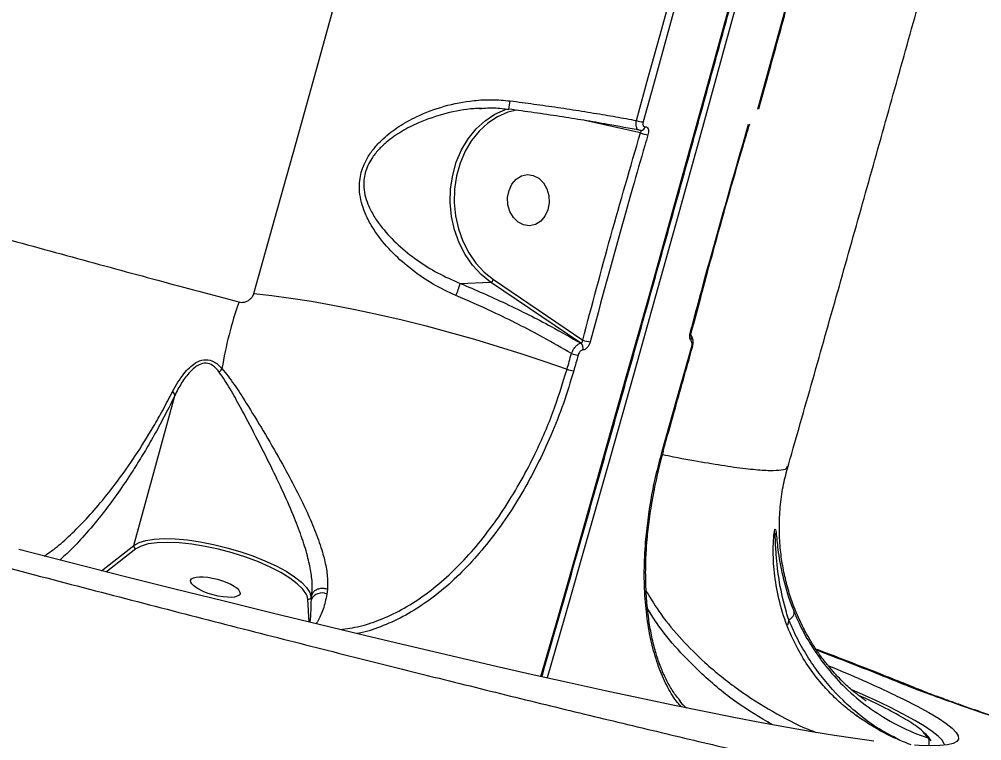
# Model space of a CAD drawing. Header units: millimetres. Extents: x -7151 to 6134, y -5040 to 5562.
# Drawn here: x -3370.9 to -3201.7, y -769.9 to -643 of the extents above; entities that cross this region are included whole.
import ezdxf

# ---------------------------------------------------------------- set-up
doc = ezdxf.new("R2010")
doc.units = ezdxf.units.MM
for name, color, linetype in [('DIKOM_ОБЪЕКТ', 7, 'Continuous'), ('DIKOM_РАЗМЕР_ЗОНА', 7, 'Continuous'), ('DIKOM_РАЗМЕР_ОБЪЕКТА', 7, 'Continuous')]:
    doc.layers.add(name, color=color, linetype=linetype)
doc.styles.add('style1', font='arial.ttf', dxfattribs={"width": 0.8})
doc.dimstyles.new('1-50', dxfattribs={"dimtxt": 300, "dimasz": 200, "dimexe": 100, "dimexo": 0, "dimgap": 100, "dimtad": 1, "dimtxsty": 'style1', "dimcen": 200, "dimclrd": 7, "dimclre": 7, "dimclrt": 7, "dimadec": 1, "dimazin": 2, "dimtfac": 1, "dimtmove": 0, "dimatfit": 2, "dimfxl": 0, "dimlwd": 25, "dimlwe": 18, "dimarcsym": 0})

# ---------------------------------------------------------------- blocks, each defined once
blk = doc.blocks.new('*D0')
at = {"layer": 'Defpoints', "color": 0, "transparency": 16777216}
for p in [(4133.55, 168.74), (-4567.47, -1241.13), (4133.55, -4153.12)]:
    blk.add_point(p, dxfattribs=at)
at = {"layer": 'DIKOM_РАЗМЕР_ОБЪЕКТА', "color": 7, "lineweight": 18, "transparency": 16777216}
for p, q in [((4133.55, 168.74), (4133.55, -4253.12)), ((-4567.47, -1241.13), (-4567.47, -4253.12))]:
    blk.add_line(p, q, dxfattribs=at)
at = {"layer": 'DIKOM_РАЗМЕР_ОБЪЕКТА', "color": 7, "lineweight": 25, "transparency": 16777216}
blk.add_line((-4367.47, -4153.12), (3933.55, -4153.12), dxfattribs=at)
at = {"layer": 'DIKOM_РАЗМЕР_ОБЪЕКТА', "color": 7, "transparency": 16777216}
for points in [[(-4367.47, -4119.79), (-4367.47, -4186.45), (-4567.47, -4153.12)], [(3933.55, -4119.79), (3933.55, -4186.45), (4133.55, -4153.12)]]:
    blk.add_solid(points, dxfattribs=at)
at = {"layer": 'DIKOM_РАЗМЕР_ОБЪЕКТА', "color": 7, "transparency": 16777216, "insert": (150.61, -3899.95), "char_height": 300, "attachment_point": 5, "style": 'style1'}
blk.add_mtext('8700', dxfattribs=at)
blk = doc.blocks.new('*D1')
at = {"layer": 'Defpoints', "color": 0, "transparency": 16777216}
for p in [(-2392.45, 3674.75), (-6010.84, -1738.88), (-3202.89, -1738.88)]:
    blk.add_point(p, dxfattribs=at)
at = {"layer": 'DIKOM_РАЗМЕР_ОБЪЕКТА', "color": 7, "lineweight": 18, "transparency": 16777216}
for p, q in [((-2392.45, 3674.75), (-6110.84, 3674.75)), ((-3202.89, -1738.88), (-6110.84, -1738.88))]:
    blk.add_line(p, q, dxfattribs=at)
at = {"layer": 'DIKOM_РАЗМЕР_ОБЪЕКТА', "color": 7, "lineweight": 25, "transparency": 16777216}
blk.add_line((-6010.84, 3474.75), (-6010.84, -1538.88), dxfattribs=at)
at = {"layer": 'DIKOM_РАЗМЕР_ОБЪЕКТА', "color": 7, "transparency": 16777216}
for points in [[(-6044.18, 3474.75), (-5977.51, 3474.75), (-6010.84, 3674.75)], [(-6044.18, -1538.88), (-5977.51, -1538.88), (-6010.84, -1738.88)]]:
    blk.add_solid(points, dxfattribs=at)
at = {"layer": 'DIKOM_РАЗМЕР_ОБЪЕКТА', "color": 7, "transparency": 16777216, "insert": (-6264.01, 967.94), "char_height": 300, "attachment_point": 5, "rotation": 90, "style": 'style1'}
blk.add_mtext('5400', dxfattribs=at)
blk = doc.blocks.new('*D2')
at = {"layer": 'Defpoints', "color": 0, "transparency": 16777216}
for p in [(-3409.24, 5551.13), (-6701.17, -3742.74), (-3065.41, -3742.74)]:
    blk.add_point(p, dxfattribs=at)
at = {"layer": 'DIKOM_РАЗМЕР_ЗОНА', "color": 7, "lineweight": 18, "transparency": 16777216}
for p, q in [((-3409.24, 5551.13), (-6801.17, 5551.13)), ((-3065.41, -3742.74), (-6801.17, -3742.74))]:
    blk.add_line(p, q, dxfattribs=at)
at = {"layer": 'DIKOM_РАЗМЕР_ЗОНА', "color": 7, "lineweight": 25, "transparency": 16777216}
blk.add_line((-6701.17, 5351.13), (-6701.17, -3542.74), dxfattribs=at)
at = {"layer": 'DIKOM_РАЗМЕР_ЗОНА', "color": 7, "transparency": 16777216}
for points in [[(-6734.5, 5351.13), (-6667.84, 5351.13), (-6701.17, 5551.13)], [(-6734.5, -3542.74), (-6667.84, -3542.74), (-6701.17, -3742.74)]]:
    blk.add_solid(points, dxfattribs=at)
at = {"layer": 'DIKOM_РАЗМЕР_ЗОНА', "color": 7, "transparency": 16777216, "insert": (-6954.45, 885.88), "char_height": 300, "attachment_point": 5, "rotation": 90, "style": 'style1'}
blk.add_mtext('9300', dxfattribs=at)
blk = doc.blocks.new('*D3')
at = {"layer": 'Defpoints', "color": 0, "transparency": 16777216}
for p in [(6133.55, 253.24), (-5802.46, -2467.19), (6133.55, -4939.78)]:
    blk.add_point(p, dxfattribs=at)
at = {"layer": 'DIKOM_РАЗМЕР_ЗОНА', "color": 7, "lineweight": 18, "transparency": 16777216}
for p, q in [((6133.55, 253.24), (6133.55, -5039.78)), ((-5802.46, -2467.19), (-5802.46, -5039.78))]:
    blk.add_line(p, q, dxfattribs=at)
at = {"layer": 'DIKOM_РАЗМЕР_ЗОНА', "color": 7, "lineweight": 25, "transparency": 16777216}
blk.add_line((-5602.46, -4939.78), (5933.55, -4939.78), dxfattribs=at)
at = {"layer": 'DIKOM_РАЗМЕР_ЗОНА', "color": 7, "transparency": 16777216}
for points in [[(-5602.46, -4906.44), (-5602.46, -4973.11), (-5802.46, -4939.78)], [(5933.55, -4906.44), (5933.55, -4973.11), (6133.55, -4939.78)]]:
    blk.add_solid(points, dxfattribs=at)
at = {"layer": 'DIKOM_РАЗМЕР_ЗОНА', "color": 7, "transparency": 16777216, "insert": (186.61, -4686.61), "char_height": 300, "attachment_point": 5, "style": 'style1'}
blk.add_mtext('11950', dxfattribs=at)

msp = doc.modelspace()

# ---------------------------------------------------------------- linework, layer by layer
at = {"layer": 'DIKOM_ОБЪЕКТ', "color": 7, "linetype": 'Continuous', "lineweight": 15}
for p, q in [((-3289.55, -658.69), (-3290.014, -658.708)), ((-3261.739, -662.993), (-3271.541, -660.814)), ((-3261.638, -662.57), (-3261.615, -662.569)), ((-3260.922, -661.927), (-3260.906, -661.927)), ((-3293.431, -689.465), (-3288.072, -689.239)), ((-3272.215, -699.976), (-3288.072, -689.239)), ((-3287.591, -688.79), (-3271.894, -699.419)), ((-3252.826, -698.136), (-3252.824, -698.132)), ((-3272.232, -699.976), (-3272.215, -699.976)), ((-3271.845, -701.169), (-3271.862, -701.169)), ((-3350.779, -735.531), (-3343.613, -709.223)), ((-3235.921, -721.58), (-3235.921, -721.57)), ((-3356.466, -739.976), (-3350.779, -735.531)), ((-3349.538, -735.655), (-3350.442, -736.151)), ((-3350.442, -736.151), (-3355.612, -740.192)), ((-3320.225, -744.989), (-3320.356, -744.42)), ((-3319.616, -744.644), (-3319.498, -744.212)), ((-3319.59, -745.063), (-3319.498, -744.212)), ((-3319.498, -744.212), (-3319.497, -744.208)), ((-3316.784, -743.266), (-3316.875, -744.089)), ((-3319.974, -749.03), (-3320.225, -744.989)), ((-3319.616, -744.644), (-3319.59, -745.063)), ((-3235.654, -748.652), (-3235.916, -749.555)), ((-3222.137, -762.445), (-3223.423, -761.896)), ((-3223.649, -765.383), (-3223.68, -765.361)), ((-3211.186, -769.379), (-3212.113, -768.279))]:
    msp.add_line(p, q, dxfattribs=at)
at = {"layer": 'DIKOM_ОБЪЕКТ', "color": 7, "linetype": 'Continuous', "lineweight": 15, "flags": 128}
for points in [[(-3279.227, -758.596), (-3276.22, -748.127), (-3272.171, -733.954), (-3268.155, -719.818), (-3264.175, -705.729), (-3260.234, -691.696), (-3256.334, -677.728), (-3252.478, -663.834), (-3248.669, -650.025), (-3244.909, -636.307), (-3241.2, -622.691), (-3237.545, -609.186), (-3233.947, -595.8), (-3230.407, -582.541), (-3226.928, -569.42), (-3223.512, -556.444), (-3220.161, -543.622), (-3216.879, -530.962), (-3213.666, -518.473), (-3210.525, -506.162), (-3207.459, -494.038)], [(-3206.15, -493.426), (-3209.226, -505.586), (-3212.376, -517.934), (-3215.599, -530.461), (-3218.891, -543.159), (-3222.251, -556.02), (-3225.677, -569.035), (-3229.167, -582.196), (-3232.718, -595.494), (-3236.327, -608.921), (-3239.993, -622.467), (-3243.713, -636.124), (-3247.485, -649.883), (-3251.305, -663.734), (-3255.173, -677.67), (-3259.084, -691.679), (-3263.037, -705.755), (-3267.029, -719.886), (-3271.057, -734.065), (-3275.119, -748.281), (-3278.151, -758.838)], [(-3329.697, -691.258), (-3325.99, -678.054), (-3322.321, -664.912), (-3318.694, -651.839), (-3315.11, -638.844), (-3311.572, -625.936), (-3308.082, -613.123), (-3304.642, -600.412), (-3301.254, -587.813), (-3297.922, -575.334), (-3294.646, -562.982), (-3291.429, -550.765)], [(-3241.086, -658.829), (-3238.915, -650.956), (-3236.76, -643.113), (-3234.62, -635.3), (-3232.497, -627.518), (-3230.391, -619.771), (-3228.301, -612.058), (-3226.229, -604.383), (-3224.175, -596.745)], [(-3262.447, -660.817), (-3260.364, -653.265), (-3258.296, -645.74), (-3256.244, -638.245), (-3254.207, -630.781), (-3252.187, -623.349), (-3250.183, -615.952), (-3248.196, -608.59), (-3246.226, -601.265)], [(-3245.03, -601.462), (-3247.002, -608.792), (-3248.99, -616.159), (-3250.996, -623.562), (-3253.017, -630.999), (-3255.056, -638.468), (-3257.11, -645.969), (-3259.179, -653.499), (-3261.263, -661.057)], [(-3288.072, -689.239), (-3289.753, -687.896), (-3291.259, -686.267), (-3292.555, -684.388), (-3293.615, -682.3), (-3294.414, -680.049), (-3294.935, -677.684), (-3295.167, -675.256), (-3295.105, -672.819), (-3294.751, -670.427), (-3294.11, -668.13), (-3293.199, -665.981), (-3292.037, -664.025), (-3290.648, -662.305), (-3289.064, -660.86), (-3287.32, -659.72), (-3285.453, -658.911), (-3285.166, -658.82)], [(-3283.459, -658.982), (-3285.051, -659.381), (-3286.861, -660.166), (-3288.553, -661.271), (-3290.089, -662.673), (-3291.435, -664.34), (-3292.562, -666.237), (-3293.446, -668.321), (-3294.066, -670.548), (-3294.411, -672.868), (-3294.471, -675.231), (-3294.246, -677.585), (-3293.74, -679.879), (-3292.965, -682.062), (-3291.938, -684.087), (-3290.68, -685.908), (-3289.221, -687.488), (-3287.591, -688.79)], [(-3261.639, -662.57), (-3261.662, -662.57), (-3261.799, -662.554)], [(-3278.009, -676.544), (-3278.527, -677.645), (-3279.28, -678.518), (-3280.206, -679.091), (-3281.231, -679.318), (-3282.272, -679.181), (-3283.245, -678.691), (-3284.07, -677.888), (-3284.681, -676.836), (-3285.028, -675.621), (-3285.084, -674.342), (-3284.842, -673.101), (-3284.325, -672), (-3283.572, -671.127), (-3282.646, -670.554), (-3281.621, -670.327), (-3280.58, -670.463), (-3279.607, -670.953), (-3278.782, -671.757), (-3278.171, -672.809), (-3277.824, -674.023), (-3277.769, -675.303), (-3278.009, -676.544)], [(-3329.697, -691.258), (-3326.559, -691.585), (-3323.179, -692.032), (-3319.586, -692.593), (-3315.806, -693.265), (-3311.87, -694.042), (-3307.807, -694.919), (-3303.65, -695.889), (-3299.431, -696.944), (-3295.182, -698.076), (-3290.937, -699.276), (-3286.729, -700.535), (-3282.59, -701.842), (-3278.553, -703.189), (-3274.65, -704.564)], [(-3274.65, -704.564), (-3274.553, -704.219), (-3274.456, -703.874), (-3274.358, -703.529), (-3274.261, -703.184), (-3274.164, -702.84), (-3274.067, -702.495), (-3273.971, -702.15), (-3273.873, -701.805)], [(-3272.698, -702.074), (-3272.795, -702.419), (-3272.892, -702.764), (-3272.989, -703.109), (-3273.086, -703.454), (-3273.183, -703.799), (-3273.281, -704.145), (-3273.378, -704.49), (-3273.475, -704.835)], [(-3257.904, -718.956), (-3257.258, -716.674), (-3256.613, -714.394), (-3255.97, -712.114), (-3255.326, -709.836), (-3254.684, -707.56), (-3254.043, -705.284), (-3253.403, -703.011), (-3252.764, -700.738)], [(-3350.779, -735.531), (-3349.889, -735.037), (-3348.689, -734.669), (-3347.204, -734.436), (-3345.468, -734.343), (-3343.517, -734.391), (-3341.394, -734.58), (-3339.145, -734.905), (-3336.819, -735.359), (-3334.466, -735.933), (-3332.138, -736.614), (-3329.884, -737.387), (-3327.754, -738.236), (-3325.794, -739.142), (-3324.046, -740.085), (-3322.548, -741.045), (-3321.334, -742.002), (-3320.428, -742.934), (-3319.851, -743.821), (-3319.616, -744.644)], [(-3320.356, -744.42), (-3320.476, -744.144), (-3321.095, -743.232), (-3322.067, -742.273), (-3323.368, -741.292), (-3324.968, -740.312), (-3326.828, -739.356), (-3328.901, -738.448), (-3331.14, -737.609), (-3333.489, -736.86), (-3335.891, -736.219), (-3338.29, -735.702), (-3340.625, -735.32), (-3342.843, -735.084), (-3344.888, -734.998), (-3346.711, -735.066), (-3348.268, -735.284), (-3349.522, -735.649), (-3349.538, -735.655)], [(-3220.706, -769.955), (-3224.015, -769.504), (-3227.647, -768.954), (-3231.6, -768.307), (-3235.869, -767.562), (-3240.452, -766.722), (-3245.344, -765.785), (-3250.541, -764.754), (-3256.04, -763.629), (-3261.836, -762.411), (-3267.922, -761.1), (-3274.296, -759.699), (-3280.951, -758.208), (-3287.882, -756.628), (-3295.083, -754.96), (-3302.548, -753.207), (-3310.272, -751.37), (-3318.246, -749.449), (-3326.466, -747.448), (-3334.923, -745.366), (-3343.612, -743.207), (-3352.525, -740.971), (-3361.653, -738.661), (-3370.991, -736.279)], [(-3208.299, -770.541), (-3208.336, -770.407), (-3208.701, -769.777), (-3209.402, -769.05), (-3210.439, -768.228), (-3211.811, -767.31), (-3213.517, -766.298), (-3215.555, -765.191), (-3217.924, -763.992), (-3220.622, -762.702), (-3223.645, -761.32), (-3224.586, -760.901)], [(-3212.857, -760.834), (-3212.96, -760.792), (-3215.882, -759.807)], [(-3216.805, -761.96), (-3215.492, -762.597), (-3213.112, -763.802), (-3211.064, -764.913), (-3209.351, -765.93), (-3207.972, -766.852), (-3206.93, -767.679), (-3206.225, -768.409), (-3205.859, -769.042), (-3205.83, -769.577)], [(-3205.83, -769.577), (-3206.14, -770.014), (-3206.788, -770.353), (-3207.773, -770.593), (-3209.095, -770.734), (-3210.752, -770.776), (-3212.744, -770.719), (-3213.575, -770.673)]]:
    msp.add_lwpolyline(points, dxfattribs=at)
at = {"layer": 'DIKOM_ОБЪЕКТ', "color": 7, "linetype": 'Continuous', "lineweight": 15}
for centre, radius, start, end in [((-3300.485, -655.63), 15.926, 348.34211, 353.74269), ((-3261.245, -657.923), 3.134, 247.44925, 269.66576), ((-3260.228, -659.76), 3.569, 244.95118, 267.01515), ((-3261.711, -661.769), 0.805, 275.14486, 348.63656), ((-3261.691, -661.771), 0.801, 273.83831, 348.76567), ((-3306.325, -686.028), 13.345, 335.36014, 345.07441), ((-3288.261, -688.554), 0.711, 285.39037, 340.55862), ((-3268.403, -715.298), 67.777, 160.55179, 170.77086), ((-3252.965, -698.018), 0.182, 260.9522, 319.6954), ((-3253.645, -698.987), 0.899, 329.28633, 29.68658), ((-3272.938, -700.849), 1.123, 343.41887, 51.00856), ((-3272.921, -700.849), 1.122, 343.42496, 51.04589), ((-3270.388, -695.799), 3.921, 247.41968, 267.5032), ((-3272.309, -697.672), 4.42, 249.26978, 264.94945), ((-3252.725, -700.577), 0.166, 256.18656, 318.04251), ((-3337.83, -703.024), 2.891, 315.11231, 330.95763), ((-3273.05, -700.311), 4.544, 249.38661, 264.63477), ((-3257.856, -718.796), 0.167, 253.19847, 311.06764), ((-3350.271, -735.657), 0.523, 166.02729, 250.88304), ((-3260.917, -734.691), 0.269, 287.62259, 353.95543), ((-3317.74, -745.95), 2.052, 65.07898, 154.3991), ((-3320.101, -744.497), 0.507, 255.85979, 343.18324), ((-3329.388, -1000.29), 263.582, 64.71487, 67.51536), ((-3211.539, -770.328), 1.012, 26.34466, 69.64557)]:
    msp.add_arc(centre, radius, start, end, dxfattribs=at)
msp.add_ellipse((-3336.471, -742.858), major_axis=(-4.344, 1.176), ratio=0.3179588, dxfattribs=at)
for points, knots in [([(-3279.062, -758.621), (-3278.884, -758.003), (-3277.459, -753.059), (-3274.81, -743.807), (-3271.119, -730.876), (-3267.458, -717.979), (-3263.828, -705.121), (-3260.23, -692.31), (-3256.666, -679.553), (-3253.139, -666.857), (-3249.651, -654.229), (-3246.201, -641.676), (-3242.794, -629.203), (-3239.431, -616.82), (-3236.114, -604.531), (-3232.844, -592.344), (-3229.624, -580.265), (-3226.454, -568.301), (-3223.337, -556.458), (-3220.275, -544.744), (-3217.269, -533.163), (-3214.32, -521.723), (-3211.432, -510.432), (-3209.071, -501.135), (-3207.681, -495.625), (-3207.217, -493.782)], [0, 0, 0, 0, 0.0066056, 0.0528041, 0.0990029, 0.1452019, 0.1914006, 0.2375995, 0.2837987, 0.3299974, 0.3761965, 0.4223959, 0.468595, 0.5147944, 0.5609937, 0.6071934, 0.653393, 0.6995933, 0.7457934, 0.7919935, 0.8381941, 0.8843948, 0.9305958, 0.9767972, 1, 1, 1, 1]), ([(-4077.697, -513.438), (-4079.009, -513.41), (-4081.635, -513.354), (-4083.97, -513.682), (-4085.285, -514.245), (-4085.691, -515.01), (-4085.291, -516.008), (-4084.06, -517.254), (-4081.96, -518.756), (-4078.978, -520.517), (-4075.142, -522.519), (-4070.505, -524.735), (-4065.1, -527.156), (-4058.963, -529.77), (-4052.058, -532.595), (-4044.321, -535.654), (-4035.73, -538.952), (-4026.281, -542.489), (-4016.076, -546.226), (-4005.245, -550.116), (-3993.825, -554.147), (-3981.863, -558.307), (-3969.267, -562.627), (-3955.935, -567.142), (-3941.861, -571.852), (-3927.05, -576.754), (-3911.669, -581.791), (-3895.889, -586.909), (-3879.747, -592.097), (-3863.285, -597.342), (-3846.393, -602.682), (-3828.934, -608.157), (-3810.918, -613.762), (-3792.364, -619.493), (-3773.483, -625.283), (-3753.53, -631.357), (-3732.497, -637.713), (-3710.396, -644.341), (-3687.908, -651.035), (-3665.081, -657.778), (-3641.968, -664.554), (-3619.972, -670.954), (-3599.153, -676.969), (-3579.542, -682.598), (-3559.989, -688.174), (-3540.344, -693.739), (-3520.642, -699.282), (-3500.915, -704.792), (-3481.393, -710.206), (-3462.298, -715.461), (-3443.654, -720.553), (-3425.477, -725.478), (-3407.622, -730.277), (-3389.957, -734.984), (-3372.524, -739.587), (-3355.358, -744.075), (-3338.662, -748.394), (-3322.616, -752.499), (-3307.232, -756.388), (-3292.512, -760.061), (-3278.344, -763.548), (-3264.627, -766.872), (-3251.404, -770.022), (-3238.714, -772.986), (-3226.706, -775.729), (-3215.516, -778.22), (-3205.143, -780.461), (-3195.572, -782.459), (-3186.726, -784.231), (-3178.525, -785.792), (-3171.092, -787.107), (-3165.859, -787.977), (-3163.398, -788.324), (-3162.886, -788.396)], [0, 0, 0, 0, 0.0167042, 0.0334481, 0.0472268, 0.0610172, 0.0748073, 0.0885855, 0.1027641, 0.1169558, 0.1311476, 0.1453265, 0.159106, 0.1728977, 0.1866891, 0.2004686, 0.2146498, 0.2288439, 0.2430381, 0.2572193, 0.2709769, 0.2847464, 0.2985159, 0.3122735, 0.3264293, 0.3405977, 0.3547663, 0.3689223, 0.3827035, 0.3964968, 0.4102898, 0.4240712, 0.4382529, 0.4524474, 0.4666421, 0.4808238, 0.4967436, 0.5126724, 0.5285923, 0.5448556, 0.5611287, 0.5773925, 0.5911547, 0.6049289, 0.6187029, 0.632465, 0.6466275, 0.6608025, 0.6749777, 0.68914, 0.7029021, 0.7166761, 0.7304499, 0.7442119, 0.7583725, 0.7725462, 0.7867197, 0.8008805, 0.8146605, 0.8284524, 0.8422442, 0.8560241, 0.8702042, 0.8843972, 0.8985903, 0.9127704, 0.9265484, 0.9403384, 0.9541283, 0.9679064, 0.982086, 0.9962786, 1, 1, 1, 1]), ([(-3899.364, -526.899), (-3895.723, -528.072), (-3888.442, -530.418), (-3876.56, -534.179), (-3863.992, -538.112), (-3850.226, -542.372), (-3835.266, -546.955), (-3819.076, -551.87), (-3802.033, -557.005), (-3784.157, -562.352), (-3765.494, -567.905), (-3746.652, -573.484), (-3727.728, -579.068), (-3708.812, -584.634), (-3689.386, -590.338), (-3669.497, -596.17), (-3649.205, -602.113), (-3628.516, -608.167), (-3607.497, -614.312), (-3586.115, -620.559), (-3564.69, -626.811), (-3543.734, -632.918), (-3523.406, -638.83), (-3503.754, -644.531), (-3484.22, -650.18), (-3464.877, -655.752), (-3445.795, -661.22), (-3427.5, -666.431), (-3410.024, -671.374), (-3393.383, -676.044), (-3377.195, -680.546), (-3361.55, -684.849), (-3346.436, -688.959), (-3337.019, -691.474), (-3332.313, -692.731)], [0, 0, 0, 0, 0.0283335, 0.0566673, 0.0852828, 0.1138984, 0.145532, 0.1771907, 0.2088241, 0.2413903, 0.273983, 0.3065489, 0.3371872, 0.3678492, 0.3984876, 0.4300099, 0.4615582, 0.4930802, 0.5257427, 0.5584053, 0.5915374, 0.624669, 0.6557872, 0.6869296, 0.718048, 0.7500731, 0.7821239, 0.8141498, 0.8447049, 0.8752822, 0.9058377, 0.9372173, 0.9686205, 1, 1, 1, 1]), ([(-3147.787, -826.331), (-3149.274, -826.068), (-3152.997, -825.408), (-3159.963, -824.053), (-3168.586, -822.294), (-3178.159, -820.253), (-3188.535, -817.962), (-3199.6, -815.447), (-3211.313, -812.72), (-3223.628, -809.792), (-3236.63, -806.646), (-3250.427, -803.254), (-3265.025, -799.612), (-3280.419, -795.72), (-3296.437, -791.622), (-3312.881, -787.367), (-3329.712, -782.968), (-3346.881, -778.438), (-3364.523, -773.744), (-3382.778, -768.847), (-3401.638, -763.749), (-3421.085, -758.453), (-3440.898, -753.02), (-3460.847, -747.512), (-3480.894, -741.942), (-3501, -736.32), (-3521.313, -730.608), (-3541.994, -724.759), (-3563.018, -718.779), (-3584.357, -712.676), (-3605.764, -706.52), (-3628.083, -700.069), (-3651.276, -693.326), (-3675.289, -686.304), (-3699.351, -679.225), (-3723.403, -672.105), (-3747.382, -664.962), (-3769.855, -658.223), (-3790.824, -651.896), (-3810.32, -645.979), (-3829.49, -640.126), (-3848.48, -634.292), (-3867.244, -628.49), (-3885.744, -622.729), (-3903.763, -617.079), (-3921.087, -611.604), (-3937.704, -606.311), (-3953.613, -601.201), (-3968.953, -596.231), (-3983.834, -591.363), (-3998.209, -586.613), (-4012.039, -581.99), (-4025.159, -577.551), (-4037.431, -573.342), (-4048.853, -569.366), (-4059.437, -565.621), (-4069.265, -562.079), (-4078.405, -558.713), (-4086.809, -555.539), (-4094.443, -552.567), (-4101.211, -549.831), (-4107.045, -547.359), (-4111.957, -545.149), (-4115.977, -543.196), (-4119.137, -541.485), (-4121.475, -540), (-4122.855, -538.781), (-4123.415, -537.995), (-4123.22, -537.7), (-4123.18, -537.639)], [0, 0, 0, 0, 0.0098027, 0.0245506, 0.0397282, 0.05492, 0.0701117, 0.0852894, 0.1000386, 0.1148005, 0.1295624, 0.1443115, 0.1594896, 0.1746814, 0.1898734, 0.2050516, 0.2197817, 0.2345243, 0.2492671, 0.263997, 0.2791538, 0.2943241, 0.3094949, 0.3246513, 0.3393828, 0.3541267, 0.3688709, 0.3836022, 0.3987614, 0.4139344, 0.4291071, 0.4442663, 0.4613069, 0.4783574, 0.495398, 0.5128067, 0.5302258, 0.5476346, 0.5623851, 0.5771484, 0.5919118, 0.6066623, 0.6218415, 0.6370347, 0.6522279, 0.6674073, 0.6821324, 0.6968705, 0.7116084, 0.7263337, 0.7414854, 0.7566506, 0.771816, 0.7869676, 0.801717, 0.8164794, 0.8312415, 0.845991, 0.861171, 0.8763651, 0.891559, 0.9067391, 0.9214835, 0.9362407, 0.9509978, 0.965742, 0.9809169, 0.9961057, 1, 1, 1, 1]), ([(-3235.784, -721.619), (-3235.439, -720.413), (-3233.613, -714.027), (-3230.335, -702.489), (-3225.951, -687.013), (-3221.6, -671.576), (-3217.28, -656.182), (-3212.993, -640.835), (-3208.741, -625.541), (-3204.527, -610.309), (-3201.056, -597.715), (-3199.006, -590.23), (-3198.333, -587.773)], [0, 0, 0, 0, 0.0266928, 0.1412325, 0.2557963, 0.3703872, 0.4850099, 0.599668, 0.7143665, 0.8291107, 0.9439054, 1, 1, 1, 1]), ([(-3240.912, -658.742), (-3240.294, -656.499), (-3238.499, -649.996), (-3235.559, -639.289), (-3232.108, -626.652), (-3228.702, -614.106), (-3226.002, -604.102), (-3224.44, -598.29), (-3223.987, -596.602)], [0, 0, 0, 0, 0.1066252, 0.3092309, 0.51184, 0.7144507, 0.9170592, 1, 1, 1, 1]), ([(-3980.176, -645.492), (-3975.116, -647.187), (-3964.993, -650.578), (-3949.076, -655.841), (-3932.664, -661.222), (-3915.569, -666.774), (-3897.809, -672.492), (-3879.394, -678.369), (-3860.535, -684.338), (-3841.452, -690.327), (-3822.186, -696.326), (-3802.777, -702.321), (-3783.08, -708.36), (-3762.941, -714.488), (-3742.378, -720.696), (-3721.418, -726.975), (-3700.3, -733.253), (-3679.261, -739.459), (-3658.336, -745.584), (-3637.558, -751.62), (-3616.775, -757.612), (-3595.828, -763.605), (-3574.749, -769.589), (-3553.572, -775.551), (-3532.544, -781.423), (-3511.912, -787.137), (-3491.703, -792.687), (-3471.937, -798.07), (-3452.451, -803.332), (-3433.099, -808.511), (-3413.925, -813.595), (-3394.966, -818.573), (-3376.447, -823.387), (-3357.407, -828.285), (-3337.997, -833.216), (-3318.299, -838.156), (-3305.841, -841.221), (-3299.613, -842.753)], [0, 0, 0, 0, 0.027716, 0.0554558, 0.0831955, 0.1109109, 0.1394321, 0.1679792, 0.1965264, 0.2250475, 0.252759, 0.2804949, 0.3082305, 0.3359423, 0.3644572, 0.3929983, 0.421539, 0.4500535, 0.477791, 0.5055522, 0.5333137, 0.5610509, 0.5895953, 0.6181663, 0.6467373, 0.6752818, 0.7029901, 0.7307227, 0.7584549, 0.7861632, 0.8146754, 0.8432134, 0.8717512, 0.9002631, 0.933502, 0.9667616, 1, 1, 1, 1]), ([(-3294.196, -691.592), (-3295.541, -690.962), (-3298.271, -689.685), (-3301.962, -687.134), (-3305.322, -684.182), (-3307.755, -681.33), (-3309.395, -678.749), (-3310.338, -676.748), (-3310.937, -674.774), (-3311.241, -672.573), (-3310.971, -669.925), (-3309.853, -667.417), (-3308.428, -665.479), (-3306.649, -663.65), (-3304.205, -661.795), (-3300.632, -659.817), (-3296.221, -658.168), (-3291.73, -657.304), (-3287.827, -657.079), (-3285.717, -657.27), (-3284.654, -657.366)], [0, 0, 0, 0, 0.0717888, 0.145627, 0.2211676, 0.2985156, 0.3406349, 0.3832907, 0.4160993, 0.4496105, 0.4986432, 0.54779, 0.5804489, 0.6139682, 0.6704338, 0.7283137, 0.8119545, 0.8980706, 0.9486868, 1, 1, 1, 1]), ([(-3284.654, -657.366), (-3283.254, -657.548), (-3280.453, -657.913), (-3276.24, -658.517), (-3272.044, -659.159), (-3268.018, -659.82), (-3264.83, -660.378), (-3263.042, -660.708), (-3262.447, -660.817)], [0, 0, 0, 0, 0.1827939, 0.3655925, 0.5537447, 0.7419009, 0.9141834, 1, 1, 1, 1]), ([(-3290.014, -658.708), (-3290.345, -658.719), (-3292.351, -658.78), (-3296.009, -659.503), (-3300.25, -660.904), (-3303.751, -662.683), (-3306.102, -664.314), (-3307.844, -665.97), (-3309.206, -667.689), (-3310.271, -669.972), (-3310.463, -672.353), (-3310.105, -674.316), (-3309.466, -676.082), (-3308.482, -677.883), (-3306.822, -680.181), (-3304.375, -682.749), (-3301.078, -685.385), (-3297.434, -687.707), (-3294.775, -688.875), (-3293.431, -689.465)], [0, 0, 0, 0, 0.01846213, 0.11187431, 0.20773834, 0.26973854, 0.33293886, 0.36758419, 0.40307847, 0.45379165, 0.50443246, 0.53911581, 0.57480723, 0.62076492, 0.6673922, 0.75152183, 0.83749872, 0.91782357, 1, 1, 1, 1]), ([(-3290.014, -658.706), (-3289.557, -658.671), (-3288.127, -658.561), (-3286.402, -658.618), (-3285.164, -658.825), (-3284.892, -658.871)], [0, 0, 0, 0, 0.2679963, 0.8390705, 1, 1, 1, 1]), ([(-3261.799, -662.554), (-3263.686, -662.199), (-3266.901, -661.593), (-3271.675, -660.783), (-3275.984, -660.097), (-3280.401, -659.439), (-3283.394, -659.035), (-3284.891, -658.833)], [0, 0, 0, 0, 0.2590584, 0.44161976, 0.62419198, 0.81209719, 1, 1, 1, 1]), ([(-3261.799, -662.554), (-3261.903, -662.544), (-3262.122, -662.522), (-3262.332, -662.274), (-3262.47, -661.91), (-3262.532, -661.445), (-3262.475, -661.027), (-3262.447, -660.817)], [0, 0, 0, 0, 0.204399, 0.4300859, 0.5634133, 0.7802972, 1, 1, 1, 1]), ([(-3261.263, -661.057), (-3261.264, -661.059), (-3261.288, -661.163), (-3261.328, -661.366), (-3261.304, -661.597), (-3261.23, -661.78), (-3261.111, -661.906), (-3260.983, -661.921), (-3260.922, -661.927)], [0, 0, 0, 0, 0.0042778, 0.2197866, 0.4355281, 0.5682193, 0.7937053, 1, 1, 1, 1]), ([(-3252.994, -698.198), (-3252.826, -697.568), (-3251.988, -694.416), (-3248.679, -682.125), (-3245.343, -670.548), (-3242.728, -661.472)], [0, 0, 0, 0, 0.0512253, 0.2561274, 1, 1, 1, 1]), ([(-3252.798, -698.143), (-3251.532, -693.395), (-3248.603, -682.408), (-3245.157, -670.172), (-3242.925, -662.712), (-3242.536, -661.412)], [0, 0, 0, 0, 0.3858444, 0.8929947, 1, 1, 1, 1]), ([(-3271.894, -699.419), (-3270.269, -693.32), (-3267.02, -681.119), (-3263.499, -669.036), (-3261.739, -662.993)], [0, 0, 0, 0, 0.4999168, 1, 1, 1, 1]), ([(-3261.739, -662.993), (-3261.71, -662.944), (-3261.653, -662.846), (-3261.622, -662.712), (-3261.643, -662.613), (-3261.69, -662.566), (-3261.731, -662.561), (-3261.737, -662.56)], [0, 0, 0, 0, 0.2548967, 0.50159507, 0.7358094, 0.95913176, 1, 1, 1, 1]), ([(-3260.906, -661.927), (-3260.843, -661.931), (-3260.681, -661.943), (-3260.474, -662.1), (-3260.334, -662.415), (-3260.301, -662.84), (-3260.376, -663.163), (-3260.414, -663.324)], [0, 0, 0, 0, 0.1342402, 0.3469739, 0.5632683, 0.781759, 1, 1, 1, 1]), ([(-3260.414, -663.324), (-3260.598, -663.947), (-3261.517, -667.064), (-3265.029, -679.137), (-3268.132, -690.686), (-3270.559, -699.716)], [0, 0, 0, 0, 0.051712, 0.2585541, 1, 1, 1, 1]), ([(-3293.431, -689.465), (-3292.081, -690.034), (-3289.38, -691.173), (-3285.339, -693.028), (-3281.338, -694.985), (-3276.895, -697.295), (-3273.943, -698.993), (-3272.232, -699.976)], [0, 0, 0, 0, 0.1825616, 0.3651165, 0.5530366, 0.7409406, 1, 1, 1, 1]), ([(-3332.313, -692.731), (-3332.14, -692.763), (-3331.781, -692.829), (-3331.243, -692.738), (-3330.757, -692.528), (-3330.347, -692.243), (-3330.028, -691.907), (-3329.804, -691.562), (-3329.731, -691.356), (-3329.697, -691.258)], [0, 0, 0, 0, 0.1943674, 0.4037125, 0.5539399, 0.6909896, 0.835057, 0.9218987, 1, 1, 1, 1]), ([(-3273.873, -701.805), (-3275.506, -700.853), (-3278.512, -699.1), (-3283.182, -696.654), (-3288.302, -694.14), (-3292.026, -692.53), (-3294.196, -691.592)], [0, 0, 0, 0, 0.2580739, 0.474998, 0.6940636, 1, 1, 1, 1]), ([(-3252.872, -699.446), (-3252.89, -699.427), (-3252.97, -699.338), (-3253.064, -699.099), (-3253.095, -698.681), (-3253.027, -698.359), (-3252.994, -698.198)], [0, 0, 0, 0, 0.0856571, 0.3893778, 0.6948452, 1, 1, 1, 1]), ([(-3252.609, -700.688), (-3252.591, -700.63), (-3252.483, -700.283), (-3252.433, -699.666), (-3252.579, -698.976), (-3252.801, -698.527), (-3252.999, -698.398), (-3253.025, -698.381)], [0, 0, 0, 0, 0.0676029, 0.4082777, 0.7086142, 0.962019, 1, 1, 1, 1]), ([(-3252.868, -698.554), (-3252.868, -698.554), (-3252.868, -698.553), (-3252.877, -698.464), (-3252.868, -698.322), (-3252.839, -698.196), (-3252.824, -698.131)], [0, 0, 0, 0, 0.1922076, 0.4433498, 0.7078751, 1, 1, 1, 1]), ([(-3273.873, -701.805), (-3273.804, -701.639), (-3273.649, -701.268), (-3273.358, -700.817), (-3273.018, -700.417), (-3272.664, -700.117), (-3272.384, -699.996), (-3272.25, -699.979), (-3272.232, -699.976)], [0, 0, 0, 0, 0.18046797, 0.40286259, 0.53101088, 0.74966966, 0.96639441, 1, 1, 1, 1]), ([(-3272.215, -699.976), (-3272.192, -699.975), (-3272.132, -699.971), (-3272.039, -699.908), (-3271.956, -699.781), (-3271.902, -699.61), (-3271.896, -699.484), (-3271.894, -699.419)], [0, 0, 0, 0, 0.1276966, 0.3310226, 0.543913, 0.7682819, 1, 1, 1, 1]), ([(-3270.559, -699.716), (-3270.612, -699.88), (-3270.718, -700.208), (-3270.992, -700.646), (-3271.311, -700.974), (-3271.61, -701.144), (-3271.78, -701.162), (-3271.845, -701.169)], [0, 0, 0, 0, 0.2182719, 0.4367714, 0.6530776, 0.8657731, 1, 1, 1, 1]), ([(-3252.764, -700.738), (-3252.728, -700.577), (-3252.655, -700.254), (-3252.676, -699.828), (-3252.765, -699.57), (-3252.85, -699.473), (-3252.872, -699.446)], [0, 0, 0, 0, 0.2969202, 0.5941014, 0.8895451, 1, 1, 1, 1]), ([(-3271.862, -701.169), (-3271.872, -701.17), (-3271.949, -701.172), (-3272.106, -701.222), (-3272.294, -701.366), (-3272.465, -701.566), (-3272.606, -701.796), (-3272.669, -701.988), (-3272.698, -702.074)], [0, 0, 0, 0, 0.03383534, 0.25220187, 0.47052777, 0.59784545, 0.81935419, 1, 1, 1, 1]), ([(-3257.746, -718.922), (-3257.098, -716.633), (-3255.375, -710.544), (-3253.667, -704.475), (-3252.602, -700.688)], [0, 0, 0, 0, 0.3758598, 1, 1, 1, 1]), ([(-3343.996, -708.475), (-3343.374, -707.381), (-3342.504, -705.852), (-3341.043, -704.261), (-3339.886, -703.335), (-3338.501, -702.774), (-3336.906, -703.006), (-3335.893, -703.793), (-3335.365, -704.361), (-3335.302, -704.427)], [0, 0, 0, 0, 0.2865116, 0.4002744, 0.5162944, 0.6574551, 0.7993895, 0.9763532, 1, 1, 1, 1]), ([(-3335.782, -705.064), (-3336.154, -704.629), (-3336.825, -703.843), (-3338.097, -703.37), (-3339.529, -703.717), (-3341.029, -705), (-3342.434, -706.927), (-3343.256, -708.432), (-3343.611, -709.215), (-3343.612, -709.216)], [0, 0, 0, 0, 0.1595523, 0.2875343, 0.4150451, 0.5934613, 0.7962074, 0.9997261, 1, 1, 1, 1]), ([(-3319.497, -744.208), (-3319.497, -744.208), (-3319.497, -743.777), (-3319.356, -742.62), (-3319.593, -740.48), (-3320.17, -737.622), (-3321.17, -734.348), (-3322.631, -730.473), (-3324.495, -726.203), (-3326.803, -721.383), (-3329.365, -716.326), (-3331.771, -711.775), (-3333.857, -707.921), (-3335.136, -706.022), (-3335.782, -705.064)], [0, 0, 0, 0, 0.0000171, 0.0411784, 0.1091091, 0.1789594, 0.2627586, 0.3487903, 0.4541101, 0.5621647, 0.6896138, 0.8204337, 0.9094152, 1, 1, 1, 1]), ([(-3335.302, -704.427), (-3334.585, -705.333), (-3333.133, -707.168), (-3330.775, -710.904), (-3328.036, -715.39), (-3325.172, -720.327), (-3322.549, -725.142), (-3320.455, -729.367), (-3318.78, -733.275), (-3317.647, -736.536), (-3316.949, -739.426), (-3316.682, -741.61), (-3316.756, -742.805), (-3316.784, -743.266)], [0, 0, 0, 0, 0.0889099, 0.1801278, 0.3049777, 0.4334623, 0.5379154, 0.6451608, 0.7294086, 0.8158748, 0.884786, 0.9555179, 1, 1, 1, 1]), ([(-3314.582, -750.328), (-3313.401, -750.169), (-3310.915, -749.836), (-3307.118, -748.522), (-3303.248, -746.642), (-3299.46, -744.181), (-3295.798, -741.175), (-3292.29, -737.683), (-3288.965, -733.75), (-3285.861, -729.419), (-3282.997, -724.761), (-3280.011, -719.087), (-3277.059, -712.33), (-3275.453, -707.153), (-3274.65, -704.564)], [0, 0, 0, 0, 0.07061, 0.1485521, 0.2267463, 0.3046876, 0.3826091, 0.4607828, 0.5387072, 0.6166234, 0.6947845, 0.7726978, 0.8863471, 1, 1, 1, 1]), ([(-3273.475, -704.835), (-3274.053, -706.749), (-3275.211, -710.578), (-3277.395, -716.131), (-3279.851, -721.425), (-3282.562, -726.4), (-3285.539, -731.093), (-3288.766, -735.426), (-3292.205, -739.351), (-3295.824, -742.817), (-3299.599, -745.75), (-3303.486, -748.151), (-3307.423, -749.891), (-3310.149, -750.832), (-3311.534, -751.026), (-3311.615, -751.037)], [0, 0, 0, 0, 0.0868511, 0.1737023, 0.255882, 0.3383247, 0.4205035, 0.5027502, 0.5852615, 0.6675048, 0.7497125, 0.8321813, 0.9143911, 0.9949617, 1, 1, 1, 1]), ([(-3366.537, -737.412), (-3365.992, -737.034), (-3364.62, -736.08), (-3362.284, -734.041), (-3359.556, -731.347), (-3356.694, -728.125), (-3353.704, -724.349), (-3350.579, -719.918), (-3347.881, -715.601), (-3345.673, -711.718), (-3344.555, -709.556), (-3343.996, -708.475)], [0, 0, 0, 0, 0.084469, 0.2129764, 0.3413187, 0.4696416, 0.6011803, 0.7326466, 0.8647829, 0.932408, 1, 1, 1, 1]), ([(-3343.996, -708.475), (-3343.976, -708.497), (-3343.861, -708.625), (-3343.675, -708.887), (-3343.634, -709.1), (-3343.612, -709.216)], [0, 0, 0, 0, 0.0844053, 0.4973246, 1, 1, 1, 1]), ([(-3343.613, -709.223), (-3343.887, -709.782), (-3344.742, -711.524), (-3346.178, -714.272), (-3347.92, -717.398), (-3349.653, -720.314), (-3351.634, -723.447), (-3353.831, -726.67), (-3356.421, -730.153), (-3359.115, -733.411), (-3361.659, -736.165), (-3363.177, -737.523), (-3363.823, -738.101)], [0, 0, 0, 0, 0.0370858, 0.1156904, 0.1943249, 0.2749697, 0.3556298, 0.4733332, 0.5917183, 0.7406222, 0.8895515, 1, 1, 1, 1]), ([(-3343.612, -709.216), (-3343.612, -709.217), (-3343.612, -709.219), (-3343.612, -709.221), (-3343.613, -709.223), (-3343.613, -709.223)], [0, 0, 0, 0, 0.3501769, 0.8121239, 1, 1, 1, 1]), ([(-3260.835, -734.947), (-3260.553, -732.368), (-3260.126, -728.461), (-3259.004, -723.067), (-3258.271, -720.327), (-3257.904, -718.956)], [0, 0, 0, 0, 0.4927646, 0.746383, 1, 1, 1, 1]), ([(-3260.56, -734.725), (-3260.547, -734.524), (-3260.453, -733.129), (-3260.103, -730.442), (-3259.503, -726.683), (-3258.687, -722.864), (-3258.065, -720.273), (-3257.677, -718.968), (-3257.669, -718.942)], [0, 0, 0, 0, 0.0399171, 0.2773422, 0.5160245, 0.7554576, 0.9949837, 1, 1, 1, 1]), ([(-3257.829, -719.555), (-3257.185, -719.685), (-3254.414, -720.244), (-3250.353, -720.968), (-3245.618, -721.728), (-3241.795, -722.196), (-3238.822, -722.392), (-3236.87, -722.278), (-3235.862, -722.018), (-3235.908, -721.678), (-3235.921, -721.58)], [0, 0, 0, 0, 0.0439437, 0.1893122, 0.3345065, 0.4856548, 0.6370001, 0.7883451, 0.9394931, 1, 1, 1, 1]), ([(-3222.057, -762.862), (-3222.075, -762.852), (-3222.11, -762.831), (-3222.416, -762.631), (-3222.873, -762.313), (-3223.525, -761.828), (-3224.32, -761.19), (-3225.22, -760.41), (-3226.216, -759.473), (-3227.294, -758.367), (-3228.44, -757.076), (-3229.636, -755.581), (-3230.86, -753.866), (-3232.085, -751.917), (-3233.274, -749.726), (-3234.389, -747.293), (-3235.384, -744.63), (-3236.217, -741.761), (-3236.844, -738.723), (-3237.249, -735.442), (-3237.376, -731.96), (-3237.166, -728.344), (-3236.666, -724.87), (-3236.079, -722.652), (-3235.801, -721.599)], [0, 0, 0, 0, 0.06817307, 0.13242118, 0.18567357, 0.24073548, 0.28973833, 0.335354, 0.37826766, 0.41915501, 0.45866677, 0.49740777, 0.53591927, 0.57451696, 0.61355773, 0.6532737, 0.69373136, 0.73487197, 0.77655053, 0.81860784, 0.86552868, 0.91220858, 0.95834699, 1, 1, 1, 1]), ([(-3955.706, -722.766), (-3953.751, -723.415), (-3948.962, -725.006), (-3941.122, -727.587), (-3932.241, -730.495), (-3923.182, -733.442), (-3913.944, -736.43), (-3904.512, -739.463), (-3894.909, -742.534), (-3885.131, -745.645), (-3875.227, -748.779), (-3865.181, -751.941), (-3854.997, -755.131), (-3844.624, -758.365), (-3834.095, -761.633), (-3823.431, -764.927), (-3812.658, -768.239), (-3801.8, -771.563), (-3790.882, -774.891), (-3779.925, -778.215), (-3768.898, -781.547), (-3757.775, -784.894), (-3746.54, -788.26), (-3735.225, -791.636), (-3723.847, -795.017), (-3712.427, -798.396), (-3700.971, -801.772), (-3689.483, -805.144), (-3677.963, -808.511), (-3666.452, -811.862), (-3654.97, -815.191), (-3643.486, -818.507), (-3631.991, -821.812), (-3620.495, -825.105), (-3609.036, -828.372), (-3597.613, -831.616), (-3586.227, -834.835), (-3574.878, -838.03), (-3563.566, -841.201), (-3552.291, -844.347), (-3541.073, -847.463), (-3529.929, -850.544), (-3518.892, -853.582), (-3507.971, -856.574), (-3497.175, -859.516), (-3486.5, -862.411), (-3475.943, -865.26), (-3465.5, -868.062), (-3455.169, -870.819), (-3444.948, -873.531), (-3434.832, -876.2), (-3424.886, -878.808), (-3415.12, -881.353), (-3405.535, -883.833), (-3396.08, -886.264), (-3386.764, -888.642), (-3377.616, -890.959), (-3369.214, -893.072), (-3363.96, -894.379), (-3361.619, -894.962)], [0, 0, 0, 0, 0.0123154, 0.0301825, 0.0479227, 0.0655621, 0.0833097, 0.1010361, 0.1187594, 0.1364956, 0.1542785, 0.171804, 0.1894831, 0.2072315, 0.2250244, 0.2428366, 0.2606368, 0.2783941, 0.2960832, 0.3136779, 0.3311626, 0.3487729, 0.3664543, 0.3841307, 0.4018182, 0.4195368, 0.4371793, 0.4548528, 0.4725693, 0.4902458, 0.5078052, 0.5253541, 0.5430354, 0.5606823, 0.5783093, 0.5959294, 0.6135555, 0.6311964, 0.6488657, 0.6665767, 0.6843401, 0.7020808, 0.7198052, 0.7374728, 0.7551028, 0.7727136, 0.7903235, 0.8079478, 0.8256028, 0.8433066, 0.861078, 0.8789392, 0.8965459, 0.9142235, 0.9319939, 0.9498331, 0.9677159, 0.9856174, 1, 1, 1, 1]), ([(-3238.198, -733.21), (-3238.169, -733.033), (-3238.099, -732.598), (-3237.993, -732.58), (-3237.932, -733.05), (-3237.904, -733.273)], [0, 0, 0, 0, 0.2649021, 0.651542, 1, 1, 1, 1]), ([(-3223.653, -765.552), (-3224.342, -765.037), (-3225.786, -763.958), (-3227.892, -762.034), (-3230.167, -759.607), (-3232.385, -756.672), (-3234.646, -752.859), (-3236.496, -748.489), (-3237.768, -743.774), (-3238.374, -739.158), (-3238.433, -735.723), (-3238.289, -733.668), (-3238.21, -733.273), (-3238.198, -733.21)], [0, 0, 0, 0, 0.0626191, 0.1313325, 0.2000991, 0.2959764, 0.3920043, 0.5248686, 0.6579385, 0.7871115, 0.9158483, 0.9865487, 1, 1, 1, 1]), ([(-3238.224, -733.536), (-3238.217, -733.489), (-3238.205, -733.396), (-3238.186, -733.335), (-3238.212, -733.424), (-3238.218, -733.447)], [0, 0, 0, 0, 0.4270966, 0.8512361, 1, 1, 1, 1]), ([(-3235.648, -748.642), (-3235.648, -748.64), (-3235.821, -748.187), (-3236.443, -745.971), (-3237.398, -742.033), (-3237.826, -738.062), (-3237.978, -735.444), (-3238.033, -734.097), (-3238.088, -733.292), (-3238.16, -733.298), (-3238.2, -733.375), (-3238.211, -733.434), (-3238.214, -733.448)], [0, 0, 0, 0, 0.0002668, 0.07243291, 0.34912514, 0.63186105, 0.7324622, 0.83492005, 0.91922194, 0.98129182, 0.99549187, 1, 1, 1, 1]), ([(-3237.904, -733.273), (-3237.898, -733.308), (-3237.85, -733.586), (-3237.762, -734.654), (-3237.497, -737.047), (-3236.844, -740.842), (-3235.746, -744.662), (-3234.894, -746.811), (-3234.719, -747.251)], [0, 0, 0, 0, 0.0177762, 0.1406817, 0.2641056, 0.5898421, 0.9159568, 1, 1, 1, 1]), ([(-3254.502, -763.932), (-3254.749, -763.676), (-3255.644, -762.751), (-3256.969, -760.554), (-3258.432, -757.369), (-3259.599, -753.651), (-3260.462, -749.505), (-3260.965, -744.957), (-3261.14, -740.106), (-3260.937, -736.665), (-3260.835, -734.947)], [0, 0, 0, 0, 0.0516336, 0.1866141, 0.322095, 0.4580138, 0.5934973, 0.7288549, 0.8646446, 1, 1, 1, 1]), ([(-3254.676, -762.909), (-3254.93, -762.624), (-3255.601, -761.874), (-3256.585, -760.337), (-3257.615, -758.356), (-3258.516, -756.118), (-3259.278, -753.652), (-3259.898, -750.957), (-3260.372, -748.036), (-3260.689, -744.902), (-3260.836, -741.579), (-3260.824, -738.182), (-3260.667, -735.846), (-3260.592, -734.718)], [0, 0, 0, 0, 0.0585549, 0.1542132, 0.2486045, 0.3418327, 0.4343707, 0.5273776, 0.6215772, 0.7168335, 0.8129333, 0.909604, 1, 1, 1, 1]), ([(-3316.784, -743.266), (-3316.821, -743.253), (-3317.052, -743.171), (-3317.526, -743.084), (-3318.188, -743.131), (-3318.79, -743.353), (-3319.269, -743.72), (-3319.421, -744.045), (-3319.497, -744.208)], [0, 0, 0, 0, 0.03506726, 0.21787954, 0.41344586, 0.60889039, 0.80449314, 1, 1, 1, 1]), ([(-3316.875, -744.089), (-3317.06, -745.014), (-3317.431, -746.866), (-3318.239, -748.489), (-3318.658, -749.162), (-3318.758, -749.322)], [0, 0, 0, 0, 0.4321693, 0.8648121, 1, 1, 1, 1]), ([(-3260.717, -743.615), (-3259.89, -744.966), (-3258.02, -748.02), (-3254.513, -752.15), (-3249.99, -756.644), (-3244.686, -760.909), (-3238.579, -764.765), (-3233.956, -767.248), (-3231.266, -768.254), (-3230.771, -768.439)], [0, 0, 0, 0, 0.1137444, 0.2572757, 0.4005991, 0.5934799, 0.7759574, 0.9587482, 1, 1, 1, 1]), ([(-3319.792, -749.069), (-3319.733, -748.347), (-3319.63, -747.097), (-3319.602, -745.667), (-3319.59, -745.063)], [0, 0, 0, 0, 0.57760733, 1, 1, 1, 1]), ([(-3238.648, -767.046), (-3240.73, -765.799), (-3245.048, -763.213), (-3250.5, -758.668), (-3255.18, -753.907), (-3258.406, -750.071), (-3259.984, -747.451), (-3260.485, -746.619)], [0, 0, 0, 0, 0.2468436, 0.5118948, 0.7096927, 0.9077866, 1, 1, 1, 1]), ([(-3235.648, -748.642), (-3235.451, -748.49), (-3235.057, -748.188), (-3234.736, -747.718), (-3234.677, -747.413), (-3234.714, -747.273), (-3234.719, -747.251)], [0, 0, 0, 0, 0.3156941, 0.6314403, 0.9437559, 1, 1, 1, 1]), ([(-3234.719, -747.251), (-3234.436, -747.912), (-3233.512, -750.067), (-3231.609, -753.461), (-3228.882, -757.24), (-3225.605, -760.802), (-3221.761, -764.04), (-3217.345, -766.83), (-3213.752, -768.491), (-3211.656, -769.217), (-3211.186, -769.379)], [0, 0, 0, 0, 0.0601212, 0.1962375, 0.3328185, 0.4690607, 0.6303261, 0.7921142, 0.9534298, 1, 1, 1, 1]), ([(-3235.654, -748.652), (-3235.653, -748.65), (-3235.652, -748.647), (-3235.65, -748.644), (-3235.648, -748.642), (-3235.648, -748.642)], [0, 0, 0, 0, 0.42757382, 0.7832742, 1, 1, 1, 1]), ([(-3216.179, -769.731), (-3217.57, -769.034), (-3220.065, -767.784), (-3223.322, -765.318), (-3226.987, -762.098), (-3230.229, -758.359), (-3232.966, -754.184), (-3234.541, -751.256), (-3235.355, -749.351), (-3235.654, -748.652)], [0, 0, 0, 0, 0.1656525, 0.297157, 0.4286698, 0.674384, 0.80059, 0.9267809, 1, 1, 1, 1]), ([(-3212.923, -760.812), (-3213.884, -760.42), (-3216.204, -759.474), (-3220.262, -757.863), (-3225.114, -755.974), (-3228.713, -754.588), (-3230.722, -753.832), (-3230.899, -753.765)], [0, 0, 0, 0, 0.1781747, 0.4301961, 0.7029505, 0.973787, 1, 1, 1, 1]), ([(-3215.882, -759.807), (-3218.754, -758.646), (-3223.284, -756.815), (-3228.757, -754.731), (-3230.761, -753.967)], [0, 0, 0, 0, 0.6339252, 1, 1, 1, 1]), ([(-3173.117, -774.144), (-3175.062, -773.544), (-3178.953, -772.342), (-3184.551, -770.581), (-3189.929, -768.862), (-3194.975, -767.219), (-3199.613, -765.677), (-3203.866, -764.23), (-3207.736, -762.877), (-3211.015, -761.689), (-3213.757, -760.658), (-3215.172, -760.091), (-3215.882, -759.807)], [0, 0, 0, 0, 0.1010256, 0.2020553, 0.3060212, 0.4099844, 0.5110145, 0.6120431, 0.7160091, 0.819973, 0.9097392, 1, 1, 1, 1]), ([(-3172.616, -774.264), (-3173.623, -773.954), (-3176.095, -773.194), (-3179.885, -772.011), (-3183.978, -770.722), (-3187.885, -769.475), (-3191.589, -768.278), (-3195.065, -767.138), (-3198.29, -766.064), (-3201.259, -765.057), (-3203.972, -764.119), (-3206.42, -763.254), (-3208.583, -762.47), (-3210.424, -761.784), (-3211.866, -761.228), (-3212.554, -760.95), (-3212.856, -760.828)], [0, 0, 0, 0, 0.0532291, 0.1306305, 0.2078538, 0.2847421, 0.3611272, 0.4368616, 0.5117786, 0.5856071, 0.6592916, 0.732622, 0.8052048, 0.8764892, 0.9457386, 1, 1, 1, 1]), ([(-3254.939, -762.758), (-3254.868, -762.864), (-3254.474, -763.453), (-3253.999, -763.818), (-3253.611, -764.117)], [0, 0, 0, 0, 0.1808344, 1, 1, 1, 1]), ([(-3212.113, -768.279), (-3212.152, -768.23), (-3212.524, -767.771), (-3214.306, -766.588), (-3217.453, -764.735), (-3220.576, -763.208), (-3222.137, -762.445)], [0, 0, 0, 0, 0.0375931, 0.3559995, 0.6779992, 1, 1, 1, 1]), ([(-3223.734, -765.512), (-3223.715, -765.514), (-3223.681, -765.516), (-3223.662, -765.541), (-3223.653, -765.552)], [0, 0, 0, 0, 0.5585114, 1, 1, 1, 1]), ([(-3214.144, -770.603), (-3215.5, -770.067), (-3218.852, -768.741), (-3221.862, -766.742), (-3223.653, -765.552)], [0, 0, 0, 0, 0.4047368, 1, 1, 1, 1]), ([(-3210.848, -769.587), (-3210.856, -769.569), (-3210.991, -769.285), (-3211.291, -768.945), (-3211.695, -768.591), (-3211.825, -768.476)], [0, 0, 0, 0, 0.0427591, 0.69188149, 1, 1, 1, 1]), ([(-3211.041, -770.691), (-3211.021, -770.548), (-3210.964, -770.154), (-3210.993, -769.682), (-3211.091, -769.442), (-3211.173, -769.388), (-3211.186, -769.379)], [0, 0, 0, 0, 0.1984733, 0.5486177, 0.925028, 1, 1, 1, 1])]:
    msp.add_open_spline(points, degree=3, knots=knots, dxfattribs=at)

# ---------------------------------------------------------------- dimensions: what is measured, and where the dimension line sits
at = {"layer": 'DIKOM_РАЗМЕР_ЗОНА'}
dim = msp.add_linear_dim(base=(-6701.172, -3742.74), p1=(-3409.242, 5551.127), p2=(-3065.405, -3742.74), angle=90, text='9300', dimstyle='1-50', dxfattribs=at)
dim.commit()
dim.dimension.update_dxf_attribs({"geometry": '*D2', "text_midpoint": (-6701.172, 885.879), "dimtype": 160})
dim = msp.add_linear_dim(base=(6133.546, -4939.778), p1=(-5802.455, -2467.185), p2=(6133.546, 253.243), text='11950', dimstyle='1-50', dxfattribs=at)
dim.commit()
dim.dimension.update_dxf_attribs({"geometry": '*D3', "text_midpoint": (186.606, -4939.778), "dimtype": 160})
at = {"layer": 'DIKOM_РАЗМЕР_ОБЪЕКТА'}
dim = msp.add_linear_dim(base=(-6010.843, -1738.877), p1=(-2392.449, 3674.75), p2=(-3202.885, -1738.877), angle=90, text='5400', dimstyle='1-50', dxfattribs=at)
dim.commit()
dim.dimension.update_dxf_attribs({"geometry": '*D1', "text_midpoint": (-6010.843, 967.936), "dimtype": 160})
dim = msp.add_linear_dim(base=(4133.546, -4153.121), p1=(-4567.472, -1241.128), p2=(4133.546, 168.743), text='8700', dimstyle='1-50', dxfattribs=at)
dim.commit()
dim.dimension.update_dxf_attribs({"geometry": '*D0', "text_midpoint": (150.606, -4153.121), "dimtype": 160})

doc.saveas('drawing.dxf')
